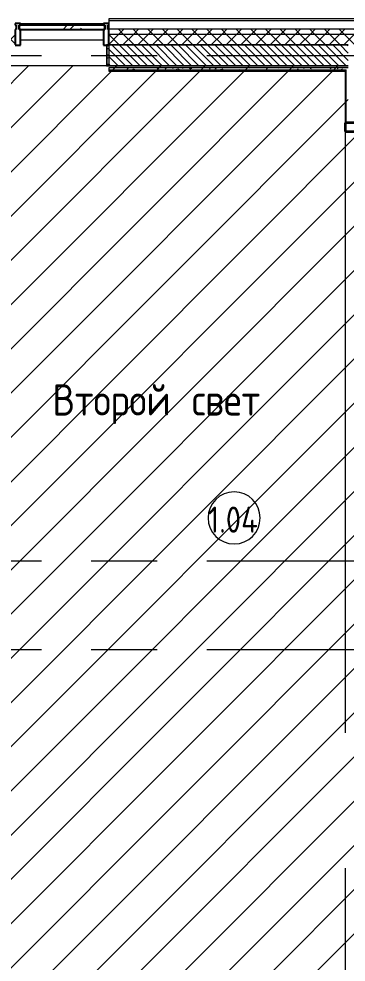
# Model space of a CAD drawing. Header units: millimetres. Extents: x -2911 to 185427, y -8553 to 29000.
# Drawn here: x 18746 to 21890, y 18300 to 27350 of the extents above; entities that cross this region are included whole.
import ezdxf

# ---------------------------------------------------------------- set-up
doc = ezdxf.new("R2010")
doc.units = ezdxf.units.MM
doc.linetypes.add('Осевая', pattern=[3175, 635, -476.25, 1587.5, -476.25])
for name, color, linetype, lineweight in [('A-AREA-IDEN', 7, 'Continuous', 9), ('A-DETL', 7, 'Continuous', 9), ('A-GLAZ-CURT', 7, 'Continuous', 9), ('A-GLAZ-CURT-1', 7, 'Continuous', 25), ('A-GLAZ-CWMG', 7, 'Continuous', 9), ('A-GLAZ-CWMG-1', 7, 'Continuous', 25), ('A-WALL', 7, 'Continuous', 9), ('A-WALL-2', 7, 'Continuous', 35), ('G-ANNO-TEXT', 7, 'Continuous', 9), ('I-WALL', 7, 'Continuous', 9), ('Оси-2', 7, 'Осевая', 9)]:
    doc.layers.add(name, color=color, linetype=linetype, lineweight=lineweight)
for name, color, linetype, lineweight, true_color in [('A-DETL-GENF-1', 7, 'Continuous', 9, 0xc0c0c0), ('A-WALL-1', 7, 'Continuous', 9, 0x3c3c3c), ('A-WALL-FNSH-1', 7, 'Continuous', 9, 0x3c3c3c)]:
    doc.layers.add(name, color=color, linetype=linetype, lineweight=lineweight, true_color=true_color)
doc.styles.add('GOST Common_1', font='GOST_Common.ttf', dxfattribs={"width": 0.9, "height": 250})
doc.styles.add('GOST Common_2', font='GOST_Common.ttf', dxfattribs={"width": 0.9, "height": 300})
pattern_1 = [(45, (0, 0), (-70.71068, 70.71068), []), (135, (0, 0), (-70.71068, -70.71068), [])]
pattern_2 = [(0, (0, 0), (121.92, 30.48), [10.058, -81.382, 10.058, -81.382, -487.68]), (0, (0, 0), (121.92, 30.48), [-182.88, 10.058, -172.822, 10.058, -81.382, -213.36]), (0, (0, 0), (121.92, 30.48), [-457.2, 10.058, -50.902, 10.058, -142.342]), (120, (45.72, 15.24), (-87.356454, 90.345817), [10.058, -81.382, 10.058, -81.382, -487.68]), (120, (45.72, 15.24), (-87.356454, 90.345817), [-182.88, 10.058, -172.822, 10.058, -81.382, -213.36]), (120, (45.72, 15.24), (-87.356454, 90.345817), [-457.2, 10.058, -50.902, 10.058, -142.342]), (240, (60.96, 76.2), (-34.563546, -120.825817), [10.058, -81.382, 10.058, -81.382, -487.68]), (240, (60.96, 76.2), (-34.563546, -120.825817), [-182.88, 10.058, -172.822, 10.058, -81.382, -213.36]), (240, (60.96, 76.2), (-34.563546, -120.825817), [-457.2, 10.058, -50.902, 10.058, -142.342])]

# ---------------------------------------------------------------- blocks, each defined once
blk = doc.blocks.new('Прямоугольный импост - Импост структурный с накладкой - 190мм-V8-План размещения напольных электротехнических лючков и розеток 2 этажа в осях 1-12')
at = {"layer": 'A-GLAZ-CWMG-1'}
for p, q in [((0, 190), (-50, 190)), ((-50, 190), (-50, 40)), ((0, 40), (0, 188.3)), ((-50, 40), (-40, 40)), ((-40, 0), (-50, 0)), ((-50, 0), (-50, -17)), ((-40, 40), (-40, 0)), ((-10, 0), (-10, 40)), ((-10, 40), (0, 40)), ((0, 0), (-10, 0)), ((0, -17), (0, 0)), ((-50, -17), (0, -17))]:
    blk.add_line(p, q, dxfattribs=at)
blk = doc.blocks.new('Системная панель - Стекло - 40мм-V20-План размещения напольных электротехнических лючков и розеток 2 этажа в осях 1-12')
at = {"layer": 'A-GLAZ-CURT'}
h = blk.add_hatch(dxfattribs=at)
h.set_pattern_fill('FP_32', color=256, style=0, pattern_type=2)
h.set_pattern_definition([(45, (-19260.26, -27188.3), (-282.8427, 282.8427), [200, -600]), (45, (-19460.26, -27288.3), (-282.8427, 282.8427), [600, -200]), (45, (-19060.26, -27388.3), (-282.8427, 282.8427), [200, -600])])
h.paths.add_polyline_path([(-410, -40), (410, -40), (410, 0), (-410, 0)])
at = {"layer": 'A-GLAZ-CURT-1'}
for p, q in [((410, 0), (-410, 0)), ((-410, 0), (-410, -40)), ((-410, -40), (410, -40)), ((410, -40), (410, 0))]:
    blk.add_line(p, q, dxfattribs=at)
blk = doc.blocks.new('Прямоугольный импост - Импост структурный с накладкой - 160мм Темный-33186089-План размещения напольных электротехнических лючков и розеток 2 этажа в осях 1-12')
at = {"layer": 'A-GLAZ-CWMG'}
for p, q in [((16960.3, 27307), (17760.3, 27307)), ((16960.3, 27150), (17760.3, 27150))]:
    blk.add_line(p, q, dxfattribs=at)
blk = doc.blocks.new('Прямоугольный импост - Импост структурный с накладкой - 190мм-V31-План размещения напольных электротехнических лючков и розеток 2 этажа в осях 1-12')
at = {"layer": 'A-GLAZ-CWMG-1'}
for p, q in [((-50, 40), (-50, 190)), ((-50, 190), (0, 190)), ((0, 190), (0, 40)), ((-40, 40), (-50, 40)), ((-50, -17), (-50, 0)), ((-50, 0), (-40, 0)), ((-40, 0), (-40, 40)), ((-10, 40), (-10, 0)), ((0, 40), (-10, 40)), ((-10, 0), (0, 0)), ((0, 0), (0, -17)), ((0, -17), (-50, -17))]:
    blk.add_line(p, q, dxfattribs=at)
blk = doc.blocks.new('Стены наклон_ амфитеатр1 - Стены наклон_ амфитеатр-33007412-План размещения напольных электротехнических лючков и розеток 2 этажа в осях 1-12')
at = {"layer": 'A-WALL-2'}
for p, q in [((21879, 26351.1), (21879, 26270.4)), ((30590, 26351.1), (21879, 26351.1)), ((30610, 26351.1), (30590, 26351.1)), ((30610, 26270.4), (30610, 26351.1)), ((21879, 26270.4), (30590, 26270.4)), ((30590, 26270.4), (30610, 26270.4))]:
    blk.add_line(p, q, dxfattribs=at)
blk = doc.blocks.new('Марка_Помещения - Номер-25198446-План размещения напольных электротехнических лючков и розеток 2 этажа в осях 1-12')
at = {"layer": 'A-AREA-IDEN'}
for start, end in [(360, 180), (180, 360)]:
    blk.add_arc((0, 0), 2.5, start, end, dxfattribs=at)

msp = doc.modelspace()

# ---------------------------------------------------------------- hatches: boundary and pattern name
at = {"layer": 'A-DETL-GENF-1'}
h = msp.add_hatch(dxfattribs=at)
h.set_pattern_fill('FP_100', color=256, style=0, pattern_type=2)
h.set_pattern_definition([(45, (0, 0), (-212.132, 212.132), [])])
h.paths.add_polyline_path([(30590, 15231), (30590, 26500), (21910, 26500), (21910, 26900), (14760, 26900), (14760, 24680), (14310.3, 24680), (14310.3, 15231), (27981.9, 15231)])
at = {"layer": 'A-WALL'}
h = msp.add_hatch(dxfattribs=at)
h.set_pattern_fill('FP_12', color=256, style=0, pattern_type=2)
h.set_pattern_definition(pattern_1)
h.paths.add_polyline_path([(33610, 27200), (33710, 27200), (33710, 27250), (19610.3, 27250), (19610.3, 27200), (33285.9, 27200)])
h.paths.add_polyline_path([(18699.9, 27200), (18710.3, 27200), (18710.3, 27250), (17810.3, 27250), (17810.3, 27200)])
h.paths.add_polyline_path([(16010.3, 27200), (16910.3, 27200), (16910.3, 27250), (16010.3, 27250)])
h.paths.add_polyline_path([(13689, 27200), (15110.3, 27200), (15110.3, 27250), (13689, 27250)])
h = msp.add_hatch(dxfattribs=at)
h.set_pattern_fill('FP_12', color=256, style=0, pattern_type=2)
h.set_pattern_definition(pattern_1)
h.paths.add_polyline_path([(33610, 27100), (33610, 27200), (19610.3, 27200), (19610.3, 27100), (33285.9, 27100)])
h.paths.add_polyline_path([(18699.9, 27100), (18710.3, 27100), (18710.3, 27200), (17810.3, 27200), (17810.3, 27100), (18110.3, 27100)])
h.paths.add_polyline_path([(16910.3, 27100), (16910.3, 27200), (16010.3, 27200), (16010.3, 27100), (16047.9, 27100)])
h.paths.add_polyline_path([(15110.3, 27100), (15110.3, 27200), (13689, 27200), (13689, 27100), (14721.9, 27100)])
h = msp.add_hatch(dxfattribs=at)
h.set_pattern_fill('FP_16', color=256, style=0, pattern_type=2)
h.set_pattern_definition([(135, (0, 0), (-35.35534, -35.35534), [])])
h.paths.add_polyline_path([(21910, 26900), (21910, 27100), (19610.3, 27100), (19610.3, 26900), (20025.9, 26900)])
h.paths.add_polyline_path([(17810.3, 26900), (18110.3, 26900), (18110.3, 27100), (17810.3, 27100)])
h.paths.add_polyline_path([(16910.3, 26900), (16910.3, 27100), (16010.3, 27100), (16010.3, 26900), (16047.9, 26900)])
h.paths.add_polyline_path([(14721.9, 26900), (15110.3, 26900), (15110.3, 27100), (14310, 27100), (14310, 26900), (14560, 26900)])
at = {"layer": 'I-WALL'}
h = msp.add_hatch(dxfattribs=at)
h.set_pattern_fill('FP_87', color=256, style=0, pattern_type=2)
h.set_pattern_definition(pattern_2)
h.paths.add_polyline_path([(19610.3, 26900), (19610.3, 27100), (19590.3, 27100), (19590.3, 26900)])
h = msp.add_hatch(dxfattribs=at)
h.set_pattern_fill('FP_87', color=256, style=0, pattern_type=2)
h.set_pattern_definition(pattern_2)
h.paths.add_polyline_path([(21890, 26860), (21910, 26860), (21910, 26880), (19610.3, 26880), (19610.3, 26860), (20025.9, 26860)])

# ---------------------------------------------------------------- linework, layer by layer
at = {"layer": 'A-DETL'}
for p, q in [((21910, 26900), (14760, 26900)), ((21879, 26469), (21879, 20500)), ((21879, 19200), (21879, 15231))]:
    msp.add_line(p, q, dxfattribs=at)
at = {"layer": 'A-WALL'}
for p, q in [((33840, 27330), (19610.3, 27330)), ((33760, 27250), (19610.3, 27250)), ((33710, 27200), (19610.3, 27200)), ((21910, 27100), (19590.3, 27100)), ((19610.3, 26860), (21890, 26860)), ((21890, 26849), (21890, 26860))]:
    msp.add_line(p, q, dxfattribs=at)
at = {"layer": 'A-WALL-1'}
for p, q in [((19610.3, 27330), (19610.3, 27100)), ((19590.3, 27100), (19590.3, 26900)), ((19610.3, 27100), (21910, 27100)), ((19610.3, 27100), (19610.3, 26900)), ((19590.3, 26900), (21910, 26900)), ((21910, 26880), (19610.3, 26880)), ((19610.3, 26880), (19610.3, 26860))]:
    msp.add_line(p, q, dxfattribs=at)
at = {"layer": 'A-WALL-FNSH-1'}
for p, q in [((33860, 27350), (19610.3, 27350)), ((19610.3, 27350), (19610.3, 27330)), ((19589.3, 27100), (19589.3, 26900)), ((19590.3, 27100), (19589.3, 27100)), ((19589.3, 26900), (19590.3, 26900)), ((19610.3, 26860), (19610.3, 26849)), ((19610.3, 26849), (21879, 26849)), ((21879, 26849), (21879, 26351)), ((21890, 26351), (21890, 26849)), ((21879, 26351), (21890, 26351))]:
    msp.add_line(p, q, dxfattribs=at)
at = {"layer": 'Оси-2'}
for p, q in [((389, 27000), (31340, 27000)), ((389, 22150), (35990, 22150)), ((389, 21300), (35990, 21300))]:
    msp.add_line(p, q, dxfattribs=at)

# ---------------------------------------------------------------- block references
at = {"layer": 'A-AREA-IDEN', "xscale": 99.99999999999993, "yscale": 99.99999999999993, "zscale": 99.99999999999993}
msp.add_blockref('Марка_Помещения - Номер-25198446-План размещения напольных электротехнических лючков и розеток 2 этажа в осях 1-12', (20814, 22561.9), dxfattribs=at)
at = {"layer": 'A-GLAZ-CURT'}
msp.add_blockref('Системная панель - Стекло - 40мм-V20-План размещения напольных электротехнических лючков и розеток 2 этажа в осях 1-12', (19160.3, 27288.3), dxfattribs=at)
at = {"layer": 'A-GLAZ-CWMG', "rotation": 180}
msp.add_blockref('Прямоугольный импост - Импост структурный с накладкой - 190мм-V8-План размещения напольных электротехнических лючков и розеток 2 этажа в осях 1-12', (18710.3, 27288.3), dxfattribs=at)
at = {"layer": 'A-GLAZ-CWMG'}
msp.add_blockref('Прямоугольный импост - Импост структурный с накладкой - 160мм Темный-33186089-План размещения напольных электротехнических лючков и розеток 2 этажа в осях 1-12', (1800, -1.7), dxfattribs=at)
at = {"layer": 'A-GLAZ-CWMG', "extrusion": (0, 0, -1), "rotation": 180}
msp.add_blockref('Прямоугольный импост - Импост структурный с накладкой - 190мм-V31-План размещения напольных электротехнических лючков и розеток 2 этажа в осях 1-12', (-19610.3, 27288.3), dxfattribs=at)
at = {"layer": 'A-WALL'}
msp.add_blockref('Стены наклон_ амфитеатр1 - Стены наклон_ амфитеатр-33007412-План размещения напольных электротехнических лючков и розеток 2 этажа в осях 1-12', (0, 0), dxfattribs=at)

# ---------------------------------------------------------------- texts
at = {"layer": 'A-AREA-IDEN', "insert": (20563.1, 22670.4), "char_height": 250, "width": 627.721, "attachment_point": 1, "style": 'GOST Common_1'}
msp.add_mtext('1.04', dxfattribs=at)
at = {"layer": 'G-ANNO-TEXT', "char_height": 300, "attachment_point": 1, "style": 'GOST Common_2'}
for s, insert, width in [('Второй', (19068.1, 23843.9), 1507.974), ('\\fGOST Common|b0|i0|c204|p34|;\\W.9; ', (20312.3, 23843.9), 115.443), ('свет', (20407.6, 23843.9), 966.835)]:
    msp.add_mtext(s, dxfattribs=dict(at, insert=insert, width=width))

doc.saveas('drawing.dxf')
